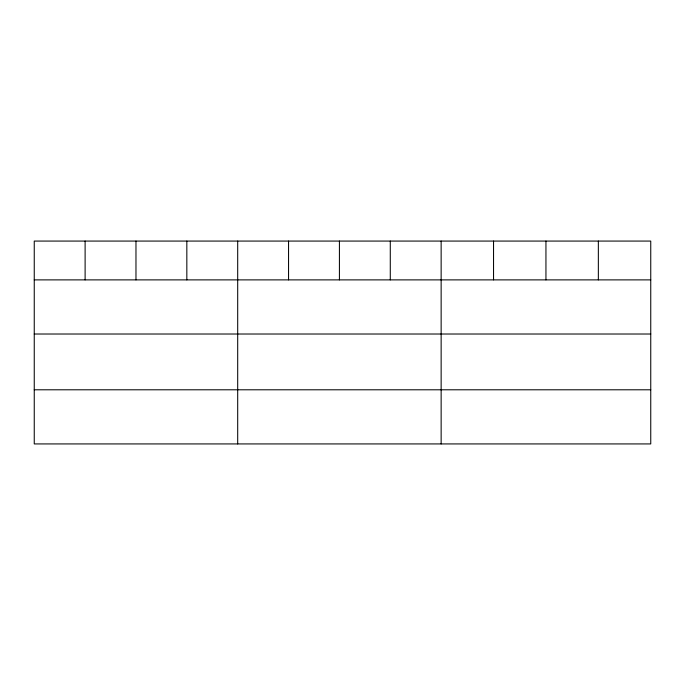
<?xml version="1.0" encoding="UTF-8"?>
<svg xmlns="http://www.w3.org/2000/svg" width="685" height="685" viewBox="0 0 685 685"><rect width="100%" height="100%" fill="white"/><g stroke="black" fill="none" stroke-linecap="round" stroke-linejoin="round"><path stroke-width="1.03" d="M650.75 334.015L650.75 241.069L34.25 241.069L34.25 443.931L650.75 443.931L650.75 334.015L34.25 334.015M34.25 279.882L650.75 279.882M34.25 389.791L650.75 389.791M598.347 241.069L598.347 279.882M545.945 241.069L545.945 279.882M493.542 241.069L493.542 279.882M441.14 241.069L441.14 443.931M390.279 241.069L390.279 279.882M339.417 241.069L339.417 279.882M288.556 241.069L288.556 279.882M237.695 241.069L237.695 443.931M186.834 241.069L186.834 279.882M135.972 241.069L135.972 279.882M85.111 241.069L85.111 279.882"/></g></svg>
